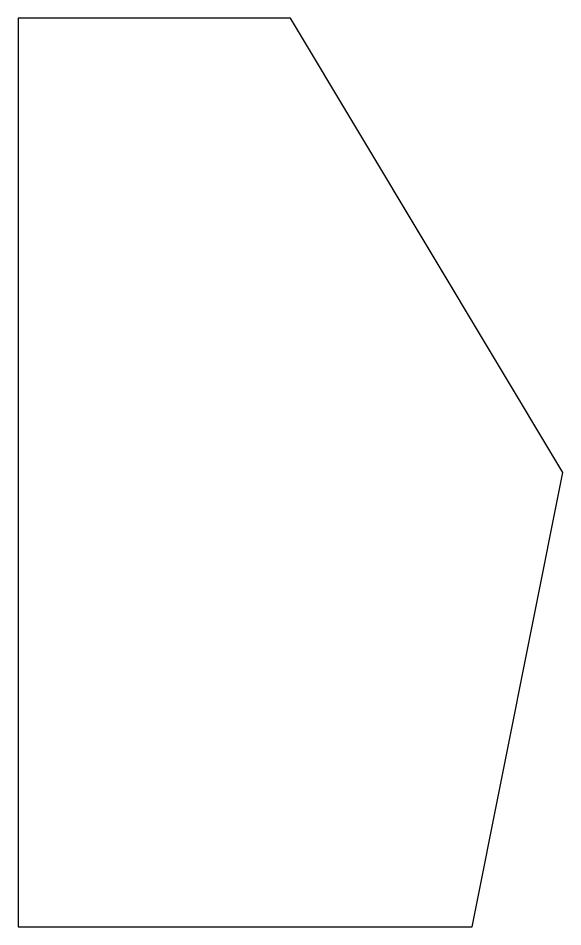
# Model space of a CAD drawing. Header units: millimetres. Extents: x 0 to 12000, y 0 to 20000.
import ezdxf

# ---------------------------------------------------------------- set-up
doc = ezdxf.new("R2010")
doc.units = ezdxf.units.MM
doc.layers.add('SITE', color=7, linetype='Continuous')

msp = doc.modelspace()

# ---------------------------------------------------------------- linework, layer by layer
at = {"layer": 'SITE'}
msp.add_lwpolyline([(0, 0), (10000, 0), (12000, 10000), (6000, 20000), (0, 20000)], close=True, dxfattribs=at)

doc.saveas('drawing.dxf')
